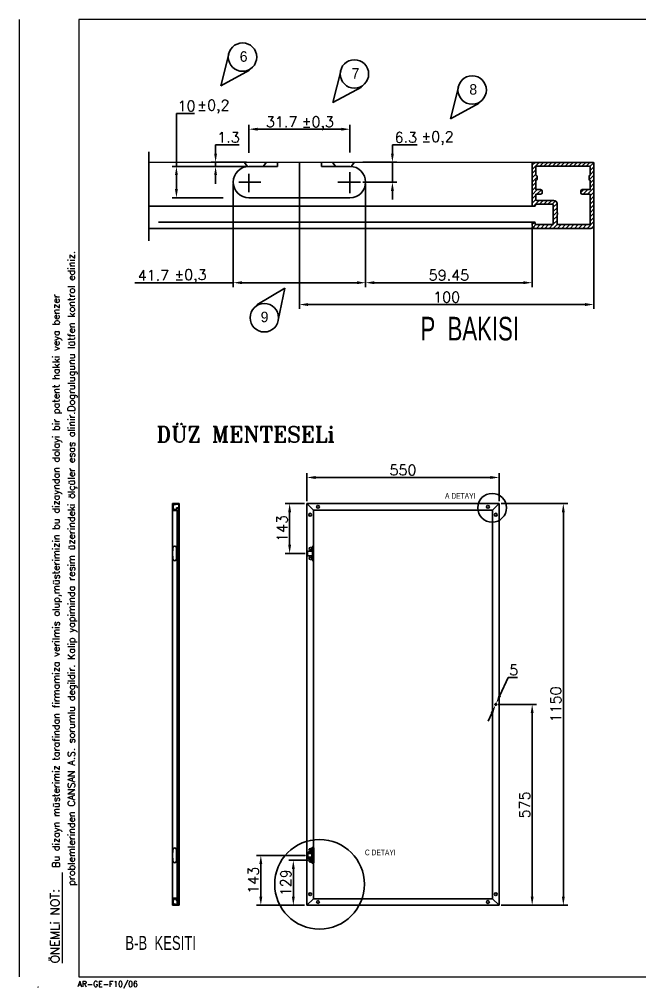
# Model space of a CAD drawing. Header units: millimetres. Extents: x 2493 to 2913, y 1395 to 1672.
# Drawn here: x 2493.2 to 2670.5, y 1394.7 to 1672.1 of the extents above; entities that cross this region are included whole.
import ezdxf

# ---------------------------------------------------------------- set-up
doc = ezdxf.new("R2010")
doc.units = ezdxf.units.MM
doc.header["$LTSCALE"] = 5
doc.linetypes.add('HIDDEN', pattern=[9.525, 6.35, -3.175])
for name, color, linetype, lineweight in [('cizgi', 7, 'Continuous', 20), ('taram', 5, 'Continuous', 18), ('VOLLEBREIT', 7, 'Continuous', 40)]:
    doc.layers.add(name, color=color, linetype=linetype, lineweight=lineweight)
doc.styles.add('ROMANT', font='romant.shx', dxfattribs={"height": 3})
doc.dimstyles.new('ISO-25', dxfattribs={"dimtxt": 10, "dimasz": 2.5, "dimexe": 1.25, "dimexo": 0.625, "dimtad": 1, "dimtoh": 1, "dimtxsty": 'ROMANT', "dimcen": 2.5, "dimclrd": 242, "dimclre": 242, "dimclrt": 242, "dimadec": 1, "dimazin": 2, "dimtfac": 1, "dimtmove": 0, "dimatfit": 3, "dimfxl": 0, "dimarcsym": 0})

# ---------------------------------------------------------------- blocks, each defined once
blk = doc.blocks.new('*D152')
at = {"color": 242, "lineweight": -2, "ltscale": 5}
for p, q in [((2575.34, 1534.19), (2575.34, 1542.26)), ((2577.84, 1541.01), (2627.84, 1541.01)), ((2630.34, 1534.19), (2630.34, 1542.26))]:
    blk.add_line(p, q, dxfattribs=at)
at = {"color": 242, "ltscale": 5}
for points in [[(2577.84, 1541.43), (2577.84, 1540.59), (2575.34, 1541.01)], [(2627.84, 1541.43), (2627.84, 1540.59), (2630.34, 1541.01)]]:
    blk.add_solid(points, dxfattribs=at)
at = {"layer": 'Defpoints', "color": 0, "ltscale": 5}
for p in [(2630.34, 1541.01), (2575.34, 1533.56), (2630.34, 1533.56)]:
    blk.add_point(p, dxfattribs=at)
at = {"color": 242, "ltscale": 5, "insert": (2602.84, 1543.13), "char_height": 3, "attachment_point": 5, "style": 'ROMANT'}
blk.add_mtext('{\\fRomanT|b0|i0|c162|p2;550}', dxfattribs=at)
blk = doc.blocks.new('BOHRSYMBOL_ALUSCHARNIER')
at = {"layer": 'VOLLEBREIT'}
for p, q in [((-7, -0.5), (-7, -15)), ((7, -0.5), (-7, -0.5)), ((7, -15), (7, -0.5))]:
    blk.add_line(p, q, dxfattribs=at)
blk.add_lwpolyline([(-21.05, -17), (21.05, -17), (21.05, -15), (-21.05, -15)], close=True, dxfattribs=at)
at = {"layer": 'VOLLEBREIT', "ltscale": 0.5}
for centre in [(-14, -9.6), (14, -9.6)]:
    blk.add_circle(centre, 3.5, dxfattribs=at)
at = {"layer": 'VOLLEBREIT', "color": 1, "ltscale": 0.5}
blk.add_point((0, 0), dxfattribs=at)
blk = doc.blocks.new('*D153')
at = {"color": 242, "lineweight": -2, "ltscale": 5}
for p, q in [((2630.97, 1533.56), (2649.95, 1533.56)), ((2648.7, 1421.06), (2648.7, 1531.06)), ((2630.97, 1418.56), (2649.95, 1418.56))]:
    blk.add_line(p, q, dxfattribs=at)
at = {"color": 242, "ltscale": 5}
for points in [[(2648.28, 1531.06), (2649.11, 1531.06), (2648.7, 1533.56)], [(2648.28, 1421.06), (2649.11, 1421.06), (2648.7, 1418.56)]]:
    blk.add_solid(points, dxfattribs=at)
at = {"layer": 'Defpoints', "color": 0, "ltscale": 5}
for p in [(2630.34, 1533.56), (2648.7, 1533.56), (2630.34, 1418.56)]:
    blk.add_point(p, dxfattribs=at)
at = {"color": 242, "ltscale": 5, "insert": (2646.57, 1476.06), "char_height": 3, "attachment_point": 5, "rotation": 90, "style": 'ROMANT'}
blk.add_mtext('{\\fRomanT|b0|i0|c162|p2;1150}', dxfattribs=at)
blk = doc.blocks.new('*D172')
at = {"color": 242, "linetype": 'HIDDEN', "lineweight": -2, "ltscale": 5}
for p, q in [((2632.89, 1483.8), (2630.52, 1478.57)), ((2635.55, 1483.8), (2632.89, 1483.8)), ((2629.29, 1475.84), (2629.5, 1476.29)), ((2628.26, 1473.56), (2627.23, 1471.28))]:
    blk.add_line(p, q, dxfattribs=at)
at = {"color": 242, "linetype": 'HIDDEN', "ltscale": 5}
for points in [[(2630.14, 1478.74), (2630.9, 1478.4), (2629.5, 1476.29)], [(2627.88, 1473.73), (2628.64, 1473.39), (2629.29, 1475.84)]]:
    blk.add_solid(points, dxfattribs=at)
at = {"layer": 'Defpoints', "color": 0, "linetype": 'HIDDEN', "ltscale": 5}
for p in [(2629.29, 1475.84), (2629.5, 1476.29)]:
    blk.add_point(p, dxfattribs=at)
at = {"color": 242, "linetype": 'HIDDEN', "ltscale": 5, "insert": (2634.53, 1485.93), "char_height": 3, "attachment_point": 5, "style": 'ROMANT'}
blk.add_mtext('{\\fRomanT|b0|i0|c162|p2;5}', dxfattribs=at)
blk = doc.blocks.new('*D154')
at = {"color": 242, "lineweight": -2, "ltscale": 5}
for p, q in [((2538.05, 1630.04), (2538.05, 1645.21)), ((2538.05, 1645.21), (2543.25, 1645.21)), ((2551.56, 1630.04), (2536.8, 1630.04)), ((2538.05, 1623.54), (2538.05, 1627.54)), ((2551.45, 1621.04), (2536.8, 1621.04))]:
    blk.add_line(p, q, dxfattribs=at)
at = {"color": 242, "ltscale": 5}
for points in [[(2537.64, 1627.54), (2538.47, 1627.54), (2538.05, 1630.04)], [(2537.64, 1623.54), (2538.47, 1623.54), (2538.05, 1621.04)]]:
    blk.add_solid(points, dxfattribs=at)
at = {"layer": 'Defpoints', "color": 0, "ltscale": 5}
for p in [(2552.19, 1630.04), (2538.05, 1621.04), (2552.08, 1621.04)]:
    blk.add_point(p, dxfattribs=at)
at = {"color": 242, "ltscale": 5, "insert": (2540.96, 1647.34), "char_height": 3, "attachment_point": 5, "style": 'ROMANT'}
blk.add_mtext('10', dxfattribs=at)
blk = doc.blocks.new('*D155')
at = {"color": 242, "lineweight": -2, "ltscale": 5}
for p, q in [((2599.82, 1633.71), (2599.82, 1636.21)), ((2599.82, 1636.21), (2606.88, 1636.21)), ((2591.33, 1631.21), (2601.07, 1631.21)), ((2599.82, 1625.54), (2599.82, 1631.21)), ((2591.33, 1625.54), (2601.07, 1625.54)), ((2599.82, 1623.04), (2599.82, 1620.54))]:
    blk.add_line(p, q, dxfattribs=at)
at = {"color": 242, "ltscale": 5}
for points in [[(2599.41, 1633.71), (2600.24, 1633.71), (2599.82, 1631.21)], [(2599.41, 1623.04), (2600.24, 1623.04), (2599.82, 1625.54)]]:
    blk.add_solid(points, dxfattribs=at)
at = {"layer": 'Defpoints', "color": 0, "ltscale": 5}
for p in [(2590.71, 1631.21), (2599.82, 1631.21), (2590.71, 1625.54)]:
    blk.add_point(p, dxfattribs=at)
at = {"color": 242, "ltscale": 5, "insert": (2603.66, 1638.34), "char_height": 3, "attachment_point": 5, "style": 'ROMANT'}
blk.add_mtext('6.3', dxfattribs=at)
blk = doc.blocks.new('*D156')
at = {"color": 242, "lineweight": -2, "ltscale": 5}
for p, q in [((2549.26, 1633.71), (2549.26, 1636.21)), ((2549.26, 1636.21), (2556.02, 1636.21)), ((2558.14, 1631.21), (2548.01, 1631.21)), ((2549.26, 1630.04), (2549.26, 1631.21)), ((2558.15, 1630.04), (2548.01, 1630.04)), ((2549.26, 1627.54), (2549.26, 1625.04))]:
    blk.add_line(p, q, dxfattribs=at)
at = {"color": 242, "ltscale": 5}
for points in [[(2548.84, 1633.71), (2549.67, 1633.71), (2549.26, 1631.21)], [(2548.84, 1627.54), (2549.67, 1627.54), (2549.26, 1630.04)]]:
    blk.add_solid(points, dxfattribs=at)
at = {"layer": 'Defpoints', "color": 0, "ltscale": 5}
for p in [(2549.26, 1631.21), (2558.76, 1631.21), (2558.78, 1630.04)]:
    blk.add_point(p, dxfattribs=at)
at = {"color": 242, "ltscale": 5, "insert": (2552.95, 1638.34), "char_height": 3, "attachment_point": 5, "style": 'ROMANT'}
blk.add_mtext('1.3', dxfattribs=at)
blk = doc.blocks.new('*D157')
at = {"color": 242, "lineweight": -2, "ltscale": 5}
for p, q in [((2558.78, 1633.89), (2558.78, 1641.94)), ((2561.28, 1640.69), (2585.17, 1640.69)), ((2587.67, 1634), (2587.67, 1641.94))]:
    blk.add_line(p, q, dxfattribs=at)
at = {"color": 242, "ltscale": 5}
for points in [[(2561.28, 1641.11), (2561.28, 1640.27), (2558.78, 1640.69)], [(2585.17, 1641.11), (2585.17, 1640.27), (2587.67, 1640.69)]]:
    blk.add_solid(points, dxfattribs=at)
at = {"layer": 'Defpoints', "color": 0, "ltscale": 5}
for p in [(2587.67, 1640.69), (2558.78, 1633.27), (2587.67, 1633.38)]:
    blk.add_point(p, dxfattribs=at)
at = {"color": 242, "ltscale": 5, "insert": (2568.16, 1642.81), "char_height": 3, "attachment_point": 5, "style": 'ROMANT'}
blk.add_mtext('31.7', dxfattribs=at)
blk = doc.blocks.new('*D158')
at = {"color": 242, "lineweight": -2, "ltscale": 5}
for p, q in [((2554.28, 1624.92), (2554.28, 1595.51)), ((2592.17, 1624.92), (2592.17, 1595.51)), ((2554.28, 1596.76), (2526.14, 1596.76)), ((2589.67, 1596.76), (2556.78, 1596.76))]:
    blk.add_line(p, q, dxfattribs=at)
at = {"color": 242, "ltscale": 5}
for points in [[(2556.78, 1597.18), (2556.78, 1596.34), (2554.28, 1596.76)], [(2589.67, 1597.18), (2589.67, 1596.34), (2592.17, 1596.76)]]:
    blk.add_solid(points, dxfattribs=at)
at = {"layer": 'Defpoints', "color": 0, "ltscale": 5}
for p in [(2554.28, 1625.54), (2592.17, 1625.54), (2592.17, 1596.76)]:
    blk.add_point(p, dxfattribs=at)
at = {"color": 242, "ltscale": 5, "insert": (2531.48, 1598.88), "char_height": 3, "attachment_point": 5, "style": 'ROMANT'}
blk.add_mtext('41.7', dxfattribs=at)
blk = doc.blocks.new('*D174')
at = {"color": 242, "linetype": 'HIDDEN', "lineweight": -2, "ltscale": 5}
for p, q in [((2573.22, 1615.07), (2573.22, 1589.26)), ((2657.44, 1615.07), (2657.44, 1589.26)), ((2654.94, 1590.51), (2575.72, 1590.51))]:
    blk.add_line(p, q, dxfattribs=at)
at = {"color": 242, "linetype": 'HIDDEN', "ltscale": 5}
for points in [[(2575.72, 1590.92), (2575.72, 1590.09), (2573.22, 1590.51)], [(2654.94, 1590.92), (2654.94, 1590.09), (2657.44, 1590.51)]]:
    blk.add_solid(points, dxfattribs=at)
at = {"layer": 'Defpoints', "color": 0, "linetype": 'HIDDEN', "ltscale": 5}
for p in [(2573.22, 1615.7), (2657.44, 1615.7), (2573.22, 1590.51)]:
    blk.add_point(p, dxfattribs=at)
at = {"color": 242, "linetype": 'HIDDEN', "ltscale": 5, "insert": (2615.33, 1592.63), "char_height": 3, "attachment_point": 5, "style": 'ROMANT'}
blk.add_mtext('{\\fRomanT|b0|i0|c162|p2;100}', dxfattribs=at)
blk = doc.blocks.new('*D175')
at = {"color": 242, "linetype": 'HIDDEN', "lineweight": -2, "ltscale": 5}
for p, q in [((2592.17, 1624.92), (2592.17, 1595.51)), ((2639.79, 1612.76), (2639.79, 1595.51)), ((2594.67, 1596.76), (2637.29, 1596.76))]:
    blk.add_line(p, q, dxfattribs=at)
at = {"color": 242, "linetype": 'HIDDEN', "ltscale": 5}
for points in [[(2594.67, 1597.18), (2594.67, 1596.34), (2592.17, 1596.76)], [(2637.29, 1597.18), (2637.29, 1596.34), (2639.79, 1596.76)]]:
    blk.add_solid(points, dxfattribs=at)
at = {"layer": 'Defpoints', "color": 0, "linetype": 'HIDDEN', "ltscale": 5}
for p in [(2592.17, 1625.54), (2639.79, 1613.38), (2639.79, 1596.76)]:
    blk.add_point(p, dxfattribs=at)
at = {"color": 242, "linetype": 'HIDDEN', "ltscale": 5, "insert": (2615.98, 1598.92), "char_height": 3, "attachment_point": 5, "style": 'ROMANT'}
blk.add_mtext('{\\fRomanT|b0|i0|c162|p2;59.45}', dxfattribs=at)
blk = doc.blocks.new('*D180')
at = {"color": 242, "linetype": 'HIDDEN', "lineweight": -2, "ltscale": 5}
for p, q in [((2574.72, 1533.56), (2569.19, 1533.56)), ((2570.44, 1531.06), (2570.44, 1521.76)), ((2574.87, 1519.26), (2569.19, 1519.26))]:
    blk.add_line(p, q, dxfattribs=at)
at = {"color": 242, "linetype": 'HIDDEN', "ltscale": 5}
for points in [[(2570.02, 1531.06), (2570.85, 1531.06), (2570.44, 1533.56)], [(2570.02, 1521.76), (2570.85, 1521.76), (2570.44, 1519.26)]]:
    blk.add_solid(points, dxfattribs=at)
at = {"layer": 'Defpoints', "color": 0, "linetype": 'HIDDEN', "ltscale": 5}
for p in [(2575.34, 1533.56), (2570.44, 1519.26), (2575.5, 1519.26)]:
    blk.add_point(p, dxfattribs=at)
at = {"color": 242, "linetype": 'HIDDEN', "ltscale": 5, "insert": (2568.28, 1526.41), "char_height": 3, "attachment_point": 5, "rotation": 90, "style": 'ROMANT'}
blk.add_mtext('{\\fRomanT|b0|i0|c162|p2;143}', dxfattribs=at)
blk = doc.blocks.new('*D182')
at = {"color": 242, "linetype": 'HIDDEN', "lineweight": -2, "ltscale": 5}
for p, q in [((2574.87, 1432.86), (2560.94, 1432.86)), ((2562.19, 1430.36), (2562.19, 1421.06)), ((2574.72, 1418.56), (2560.94, 1418.56))]:
    blk.add_line(p, q, dxfattribs=at)
at = {"color": 242, "linetype": 'HIDDEN', "ltscale": 5}
for points in [[(2561.77, 1430.36), (2562.61, 1430.36), (2562.19, 1432.86)], [(2561.77, 1421.06), (2562.61, 1421.06), (2562.19, 1418.56)]]:
    blk.add_solid(points, dxfattribs=at)
at = {"layer": 'Defpoints', "color": 0, "linetype": 'HIDDEN', "ltscale": 5}
for p in [(2575.5, 1432.86), (2562.19, 1418.56), (2575.34, 1418.56)]:
    blk.add_point(p, dxfattribs=at)
at = {"color": 242, "linetype": 'HIDDEN', "ltscale": 5, "insert": (2560.03, 1425.71), "char_height": 3, "attachment_point": 5, "rotation": 90, "style": 'ROMANT'}
blk.add_mtext('{\\fRomanT|b0|i0|c162|p2;143}', dxfattribs=at)
blk = doc.blocks.new('*D183')
at = {"color": 242, "linetype": 'HIDDEN', "lineweight": -2, "ltscale": 5}
for p, q in [((2575.78, 1431.46), (2570.24, 1431.46)), ((2571.49, 1421.06), (2571.49, 1428.96)), ((2574.72, 1418.56), (2570.24, 1418.56))]:
    blk.add_line(p, q, dxfattribs=at)
at = {"color": 242, "linetype": 'HIDDEN', "ltscale": 5}
for points in [[(2571.07, 1428.96), (2571.9, 1428.96), (2571.49, 1431.46)], [(2571.07, 1421.06), (2571.9, 1421.06), (2571.49, 1418.56)]]:
    blk.add_solid(points, dxfattribs=at)
at = {"layer": 'Defpoints', "color": 0, "linetype": 'HIDDEN', "ltscale": 5}
for p in [(2571.49, 1431.46), (2576.41, 1431.46), (2575.34, 1418.56)]:
    blk.add_point(p, dxfattribs=at)
at = {"color": 242, "linetype": 'HIDDEN', "ltscale": 5, "insert": (2569.36, 1425.01), "char_height": 3, "attachment_point": 5, "rotation": 90, "style": 'ROMANT'}
blk.add_mtext('{\\fRomanT|b0|i0|c162|p2;129}', dxfattribs=at)
blk = doc.blocks.new('*D184')
at = {"color": 242, "linetype": 'HIDDEN', "lineweight": -2, "ltscale": 5}
for p, q in [((2630.02, 1476.06), (2641.04, 1476.06)), ((2639.79, 1473.56), (2639.79, 1421.06)), ((2630.97, 1418.56), (2641.04, 1418.56))]:
    blk.add_line(p, q, dxfattribs=at)
at = {"color": 242, "linetype": 'HIDDEN', "ltscale": 5}
for points in [[(2639.37, 1473.56), (2640.21, 1473.56), (2639.79, 1476.06)], [(2639.37, 1421.06), (2640.21, 1421.06), (2639.79, 1418.56)]]:
    blk.add_solid(points, dxfattribs=at)
at = {"layer": 'Defpoints', "color": 0, "linetype": 'HIDDEN', "ltscale": 5}
for p in [(2629.39, 1476.06), (2630.34, 1418.56), (2639.79, 1418.56)]:
    blk.add_point(p, dxfattribs=at)
at = {"color": 242, "linetype": 'HIDDEN', "ltscale": 5, "insert": (2637.66, 1447.31), "char_height": 3, "attachment_point": 5, "rotation": 90, "style": 'ROMANT'}
blk.add_mtext('{\\fRomanT|b0|i0|c162|p2;575}', dxfattribs=at)

msp = doc.modelspace()

# ---------------------------------------------------------------- hatches: boundary and pattern name
at = {"layer": 'taram', "ltscale": 0.009}
h = msp.add_hatch(dxfattribs=at)
h.set_pattern_fill('ANSI31', color=256, scale=0.268719, angle=180, style=0)
h.set_pattern_definition([(225, (3862.9336, 1617.99005), (0.60329136, -0.60329136), [])])
h.paths.add_polyline_path([(2640.0617, 1631.2052, 0.41421356), (2639.793, 1630.9365), (2639.793, 1618.9337, 0.69108049), (2640.2632, 1618.756, 0.69108049), (2640.7335, 1618.9337, -0.41421356), (2641.0022, 1619.2025), (2645.8392, 1619.2025), (2645.8392, 1613.3802), (2640.6887, 1613.3802), (2640.6887, 1613.7833, 0.64823152), (2640.2409, 1613.9836, 0.64823152), (2639.793, 1613.7833), (2639.793, 1613.2011, 0.41421356), (2640.6887, 1612.3053), (2656.5431, 1612.3053, 0.41421356), (2657.4389, 1613.2011), (2657.4389, 1630.9365, 0.41421356), (2657.1702, 1631.2052)])
h.paths.add_polyline_path([(2656.364, 1630.1304), (2656.364, 1627.4245, 0.54057494), (2656.0505, 1627.2192), (2656.0505, 1626.3235, 0.54057494), (2656.364, 1626.1183), (2656.364, 1623.4124), (2654.1247, 1623.4124, 0.57735027), (2653.7368, 1622.7406, 0.57735027), (2654.1247, 1622.0688), (2656.364, 1622.0688), (2656.364, 1613.3802), (2646.914, 1613.3802), (2646.914, 1616.4705), (2647.0932, 1616.6496), (2646.914, 1616.8288), (2646.914, 1619.3816, 0.41421356), (2646.0183, 1620.2773), (2640.8679, 1620.2773), (2640.8679, 1622.0688), (2642.2115, 1622.0688, 0.57735027), (2642.5993, 1622.7406, 0.57735027), (2642.2115, 1623.4124), (2640.8679, 1623.4124), (2640.8679, 1626.1183, 0.54057494), (2641.1814, 1626.3235), (2641.1814, 1627.2192, 0.54057494), (2640.8679, 1627.4245), (2640.8679, 1630.1304)], flags=16)

# ---------------------------------------------------------------- linework, layer by layer
at = {"color": 0, "linetype": 'Continuous'}
for p, q in [((2553.0783, 1662.1559), (2550.7459, 1653.1252)), ((2558.9508, 1657.5606), (2550.7459, 1653.1252)), ((2585.0736, 1657.341), (2582.7411, 1648.3103)), ((2590.9461, 1652.7457), (2582.7411, 1648.3103)), ((2618.7333, 1652.737), (2616.4009, 1643.7063)), ((2624.6058, 1648.1417), (2616.4009, 1643.7063)), ((2561.0421, 1590.4027), (2569.0453, 1595.1926)), ((2567.1099, 1586.0686), (2569.0453, 1595.1926))]:
    msp.add_line(p, q, dxfattribs=at)
for p, q in [((2530.1322, 1634.172), (2530.1322, 1608.7506)), ((2640.0617, 1631.2052), (2530.0284, 1631.2123)), ((2557.4707, 1631.2123), (2558.3707, 1630.0423)), ((2563.7707, 1631.2123), (2562.8707, 1630.0423)), ((2566.9207, 1631.2123), (2566.9207, 1630.0423)), ((2573.2207, 1605.5847), (2573.2207, 1631.2123)), ((2579.5207, 1631.2123), (2579.5207, 1630.0423)), ((2582.6707, 1631.2123), (2583.5707, 1630.0423)), ((2588.9707, 1631.2123), (2588.0707, 1630.0423)), ((2566.9207, 1630.0423), (2558.7757, 1630.0423)), ((2587.6657, 1630.0423), (2579.5207, 1630.0423)), ((2587.6657, 1628.4097), (2587.6657, 1622.3613)), ((2558.7757, 1627.8912), (2558.7757, 1622.7069)), ((2562.2299, 1625.5423), (2555.8884, 1625.5423)), ((2558.7757, 1625.5423), (2558.7757, 1625.5423)), ((2590.7089, 1625.5423), (2584.2521, 1625.5423)), ((2587.6657, 1625.5423), (2587.6657, 1625.5423)), ((2587.6657, 1621.0423), (2558.7757, 1621.0423)), ((2640.2632, 1618.665), (2530.0284, 1618.6722)), ((2640.6871, 1612.3053), (2530.1322, 1612.3123)), ((2536.9536, 1533.564), (2538.8536, 1533.564)), ((2536.9536, 1531.519), (2536.9536, 1533.564)), ((2536.9536, 1418.6061), (2536.9536, 1531.5611)), ((2536.9536, 1531.519), (2538.2836, 1531.519)), ((2537.1486, 1532.999), (2537.1486, 1532.229)), ((2537.1486, 1532.999), (2537.2536, 1532.999)), ((2537.1486, 1532.229), (2537.2536, 1532.229)), ((2537.2536, 1533.419), (2537.2536, 1532.999)), ((2537.2536, 1533.419), (2537.5886, 1533.419)), ((2537.2536, 1532.229), (2537.2536, 1531.664)), ((2537.2536, 1531.664), (2537.5886, 1531.664)), ((2537.5886, 1533.419), (2537.5886, 1533.284)), ((2537.5886, 1531.799), (2537.5886, 1531.664)), ((2537.6386, 1533.234), (2537.6936, 1533.234)), ((2537.6386, 1531.849), (2537.6936, 1531.849)), ((2537.7436, 1533.419), (2537.7436, 1533.284)), ((2537.7436, 1533.419), (2538.7086, 1533.419)), ((2537.7436, 1531.799), (2537.7436, 1531.664)), ((2537.7436, 1531.664), (2538.0386, 1531.664)), ((2538.0386, 1532.364), (2538.7086, 1532.364)), ((2538.0386, 1532.364), (2538.0386, 1531.664)), ((2538.1836, 1532.219), (2538.7286, 1532.219)), ((2538.1836, 1532.219), (2538.1836, 1531.664)), ((2538.1836, 1531.664), (2538.2836, 1531.664)), ((2538.2836, 1531.664), (2538.2836, 1531.519)), ((2538.2836, 1418.6061), (2538.2836, 1531.5611)), ((2538.7086, 1533.419), (2538.7086, 1532.364)), ((2538.7286, 1532.219), (2538.7286, 1531.519)), ((2538.7286, 1418.6061), (2538.7286, 1531.5611)), ((2538.7286, 1531.519), (2538.8536, 1531.519)), ((2538.8536, 1531.519), (2538.8536, 1533.564)), ((2538.8536, 1418.6061), (2538.8536, 1531.5611)), ((2575.3422, 1533.564), (2630.3422, 1533.564)), ((2577.2422, 1531.664), (2575.3422, 1533.564)), ((2577.2422, 1531.664), (2575.3422, 1533.564)), ((2575.3422, 1418.564), (2575.3422, 1533.564)), ((2577.2422, 1531.664), (2628.4422, 1531.664)), ((2577.2422, 1420.464), (2577.2422, 1531.664)), ((2628.4422, 1531.664), (2630.3422, 1533.564)), ((2628.4422, 1531.664), (2630.3422, 1533.564)), ((2628.4422, 1531.664), (2628.4422, 1420.464)), ((2630.3422, 1533.564), (2630.3422, 1418.564)), ((2537.0536, 1520.064), (2537.0536, 1520.855)), ((2538.0836, 1517.673), (2538.0836, 1520.855)), ((2577.1466, 1521.369), (2576.9466, 1521.369)), ((2576.9466, 1521.369), (2576.9466, 1517.159)), ((2577.1466, 1517.159), (2577.1466, 1521.369)), ((2537.0536, 1520.064), (2536.9536, 1520.064)), ((2537.0536, 1518.464), (2536.9536, 1518.464)), ((2537.0536, 1517.673), (2537.0536, 1518.464)), ((2576.9466, 1519.964), (2575.4966, 1519.964)), ((2575.4966, 1519.964), (2575.4966, 1518.564)), ((2575.4966, 1518.564), (2576.9466, 1518.564)), ((2576.9466, 1517.159), (2577.1466, 1517.159)), ((2537.0536, 1434.455), (2537.0536, 1433.664)), ((2538.0836, 1434.455), (2538.0836, 1431.273)), ((2537.0536, 1433.664), (2536.9536, 1433.664)), ((2537.0536, 1432.064), (2536.9536, 1432.064)), ((2537.0536, 1432.064), (2537.0536, 1431.273)), ((2536.9536, 1420.6511), (2538.2836, 1420.6511)), ((2536.9536, 1418.6061), (2536.9536, 1420.6511)), ((2537.2536, 1420.5061), (2537.5886, 1420.5061)), ((2537.2536, 1419.9411), (2537.2536, 1420.5061)), ((2537.5886, 1420.3711), (2537.5886, 1420.5061)), ((2537.6386, 1420.3211), (2537.6936, 1420.3211)), ((2537.7436, 1420.3711), (2537.7436, 1420.5061)), ((2537.7436, 1420.5061), (2538.0386, 1420.5061)), ((2538.0386, 1419.8061), (2538.0386, 1420.5061)), ((2538.1836, 1420.5061), (2538.2836, 1420.5061)), ((2538.1836, 1419.9511), (2538.1836, 1420.5061)), ((2538.2836, 1420.5061), (2538.2836, 1420.6511)), ((2538.7286, 1420.6511), (2538.8536, 1420.6511)), ((2538.7286, 1419.9511), (2538.7286, 1420.6511)), ((2538.8536, 1418.6061), (2538.8536, 1420.6511)), ((2577.2422, 1420.464), (2575.3422, 1418.564)), ((2577.2422, 1420.464), (2575.3422, 1418.564)), ((2628.4422, 1420.464), (2577.2422, 1420.464)), ((2628.4422, 1420.464), (2630.3422, 1418.564)), ((2628.4422, 1420.464), (2630.3422, 1418.564)), ((2536.9536, 1418.6061), (2538.8536, 1418.6061)), ((2537.1486, 1419.9411), (2537.2536, 1419.9411)), ((2537.1486, 1419.1711), (2537.1486, 1419.9411)), ((2537.1486, 1419.1711), (2537.2536, 1419.1711)), ((2537.2536, 1418.7511), (2537.2536, 1419.1711)), ((2537.2536, 1418.7511), (2537.5886, 1418.7511)), ((2537.5886, 1418.7511), (2537.5886, 1418.8861)), ((2537.6386, 1418.9361), (2537.6936, 1418.9361)), ((2537.7436, 1418.7511), (2537.7436, 1418.8861)), ((2537.7436, 1418.7511), (2538.7086, 1418.7511)), ((2538.0386, 1419.8061), (2538.7086, 1419.8061)), ((2538.1836, 1419.9511), (2538.7286, 1419.9511)), ((2538.7086, 1418.7511), (2538.7086, 1419.8061)), ((2630.3422, 1418.564), (2575.3422, 1418.564))]:
    msp.add_line(p, q)
at = {"linetype": 'HIDDEN', "ltscale": 5}
msp.add_line((2640.0617, 1614.052), (2532.9628, 1614.052), dxfattribs=at)
for points in [[(2645.8392, 1618.9337), (2645.8392, 1613.6489, -0.41421356), (2645.5704, 1613.3802), (2640.9574, 1613.3802, -0.41421356), (2640.6887, 1613.6489), (2640.6887, 1613.7833, 0.41421356), (2640.42, 1614.052), (2640.0617, 1614.052, 0.41421356), (2639.793, 1613.7833), (2639.793, 1613.3802), (2639.793, 1613.2011, 0.41421356), (2640.6887, 1612.3053), (2656.5431, 1612.3053, 0.41421356), (2657.4389, 1613.2011), (2657.4389, 1630.9365, 0.41421356), (2657.1702, 1631.2052), (2640.0617, 1631.2052, 0.41421356), (2639.793, 1630.9365), (2639.793, 1618.9337, 0.41421356), (2640.0617, 1618.665), (2640.4648, 1618.665, 0.41421356), (2640.7335, 1618.9337, -0.41421356), (2641.0022, 1619.2025), (2645.5704, 1619.2025, -0.41421356)], [(2640.8679, 1626.0996), (2640.8679, 1623.4124), (2642.2115, 1623.4124, -0.41421356), (2642.6593, 1622.9645), (2642.6593, 1622.5167, -0.41421356), (2642.2115, 1622.0688), (2640.8679, 1622.0688), (2640.8679, 1620.546, 0.41421356), (2641.1366, 1620.2773), (2646.0183, 1620.2773, -0.41421356), (2646.914, 1619.3816), (2646.914, 1616.8288), (2647.0932, 1616.6496), (2646.9588, 1616.5153), (2647.0932, 1616.3809), (2646.914, 1616.2018), (2646.914, 1613.6489, 0.41421356), (2647.1828, 1613.3802), (2656.0953, 1613.3802, 0.41421356), (2656.364, 1613.6489), (2656.364, 1622.0688), (2654.1247, 1622.0688, -0.41421356), (2653.6768, 1622.5167), (2653.6768, 1622.9645, -0.41421356), (2654.1247, 1623.4124), (2656.364, 1623.4124), (2656.364, 1626.0996), (2656.2744, 1626.0996, -0.41421356), (2656.0505, 1626.3235), (2656.0505, 1627.2192, -0.41421356), (2656.2744, 1627.4432), (2656.364, 1627.4432), (2656.364, 1629.8616, 0.41421356), (2656.0953, 1630.1304), (2641.1366, 1630.1304, 0.41421356), (2640.8679, 1629.8616), (2640.8679, 1627.4432), (2640.9574, 1627.4432, -0.41421356), (2641.1814, 1627.2192), (2641.1814, 1626.3235, -0.41421356), (2640.9574, 1626.0996)]]:
    msp.add_lwpolyline(points, format="xyb", close=True)
at = {"color": 0, "linetype": 'Continuous'}
for centre in [(2556.9696, 1661.3275), (2588.9649, 1656.5126), (2622.6246, 1651.9086), (2563.1862, 1586.726)]:
    msp.add_circle(centre, 4.0675, dxfattribs=at)
for centre, radius in [((2628.3338, 1532.343), 4.1114), ((2578.5422, 1532.614), 0.4), ((2627.1422, 1532.614), 0.4), ((2576.2922, 1530.364), 0.4), ((2629.3922, 1530.364), 0.4), ((2576.4066, 1520.664), 0.35), ((2576.4066, 1517.864), 0.35), ((2578.9766, 1424.5835), 12.8221), ((2576.2922, 1421.764), 0.4), ((2629.3922, 1421.764), 0.4), ((2578.5422, 1419.514), 0.4), ((2627.1422, 1419.514), 0.4)]:
    msp.add_circle(centre, radius)
at = {"linetype": 'HIDDEN', "ltscale": 5}
msp.add_circle((2629.3922, 1476.064), 0.25, dxfattribs=at)
for centre, radius, start, end in [((2558.7757, 1625.5423), 4.5, 90, 180), ((2587.6657, 1625.5423), 4.5, 0, 90), ((2558.7757, 1625.5423), 4.5, 180, 270), ((2587.6657, 1625.5423), 4.5, 270, 0), ((2537.6386, 1533.284), 0.05, 180, 270), ((2537.6386, 1531.799), 0.05, 90, 180), ((2537.6936, 1533.284), 0.05, 270, 0), ((2537.6936, 1531.799), 0.05, 0, 90), ((2537.5686, 1520.855), 0.515, 0, 180), ((2537.5686, 1517.673), 0.515, 180, 0), ((2537.5686, 1434.455), 0.515, 0, 180), ((2537.5686, 1431.273), 0.515, 180, 0), ((2537.6386, 1420.3711), 0.05, 180, 270), ((2537.6936, 1420.3711), 0.05, 270, 0), ((2537.6386, 1418.8861), 0.05, 90, 180), ((2537.6936, 1418.8861), 0.05, 0, 90)]:
    msp.add_arc(centre, radius, start, end)
at = {"layer": 'cizgi'}
for p, q in [((2493.1556, 1398.1232), (2493.1556, 1672.1232)), ((2510.1556, 1672.1232), (2510.1556, 1398.1232)), ((2898.1556, 1672.1232), (2510.1556, 1672.1232)), ((2505.4496, 1401.9701), (2505.4496, 1427.9163)), ((2510.1556, 1398.1232), (2898.1556, 1398.1232))]:
    msp.add_line(p, q, dxfattribs=at)
at = {"layer": 'cizgi', "ltscale": 0.05}
for p, q in [((2498.6358, 1395.1115), (2498.4913, 1395.1115)), ((2498.563, 1395.0365), (2498.563, 1395.1863))]:
    msp.add_line(p, q, dxfattribs=at)

# ---------------------------------------------------------------- block references
at = {"xscale": -0.1000000000001364, "yscale": 0.1000000000001364, "zscale": 0.1, "rotation": 90}
msp.add_blockref('BOHRSYMBOL_ALUSCHARNIER', (2575.4466, 1432.864), dxfattribs=at)

# ---------------------------------------------------------------- texts
at = {"color": 0, "linetype": 'Continuous'}
for s, p in [('6', (2556.1634, 1659.9964)), ('7', (2588.1586, 1655.1815)), ('8', (2621.8184, 1650.5775)), ('9', (2562.1501, 1585.4493))]:
    msp.add_text(s, height=3, dxfattribs=at).set_placement(p)
at = {"width": 0.7}
for s, height, p in [('P  BAKISI ', 6.76, (2607.8735, 1580.2338)), ('A DETAYI', 1.632, (2614.8696, 1534.901)), ('C DETAYI', 1.632, (2591.9558, 1432.8864)), ('B-B  KESITI', 4, (2523.4587, 1405.793))]:
    msp.add_text(s, height=height, dxfattribs=at).set_placement(p)
at = {"color": 7, "style": 'ROMANT'}
msp.add_text('DÜZ MENTESELi', height=4.5, dxfattribs=at).set_placement((2532.3384, 1551.084))
at = {"color": 242, "ltscale": 5, "char_height": 3, "attachment_point": 5, "style": 'ROMANT'}
for s, insert in [('±0,{\\fRomanT|b0|i0|c162|p2;2}', (2548.6228, 1647.1066)), ('±0{\\fRomanT|b0|i0|c162|p2;,3}', (2578.4824, 1642.3581)), ('±0,{\\fRomanT|b0|i0|c162|p2;2}', (2612.7192, 1638.1079)), ('±0,{\\fRomanT|b0|i0|c162|p2;3}', (2542.0694, 1598.6001))]:
    msp.add_mtext(s, dxfattribs=dict(at, insert=insert))
at = {"layer": 'cizgi', "style": 'ROMANT'}
for s, height, p in [('problemlerinden CANSAN A.S. sorumlu degildir. Kalip yapiminda resim üzerindeki ölçüler esas alinir.Dogrulugunu lütfen kontrol ediniz.', 2, (2509.0345, 1424.2016)), (' Bu dizayn müsterimiz tarafindan firmamiza verilmis olup,müsterimizin bu dizayndan dolayi bir patent hakki veya benzer', 2, (2504.5915, 1427.9436)), ('ÖNEMLi NOT:', 2.5, (2504.5915, 1401.9937))]:
    msp.add_text(s, height=height, rotation=90, dxfattribs=at).set_placement(p)
msp.add_text('AR-GE-F10/06', height=1.6, dxfattribs=at).set_placement((2509.7946, 1395.254))

# ---------------------------------------------------------------- dimensions: what is measured, and where the dimension line sits
dim = msp.add_linear_dim(base=(2538.0522, 1621.0423), p1=(2552.1885, 1630.0423), p2=(2552.079, 1621.0423), angle=270, text='10', dimstyle='ISO-25')
dim.commit()
dim.dimension.update_dxf_attribs({"geometry": '*D154', "text_midpoint": (2540.9629, 1645.2116), "dimtype": 160})
dim = msp.add_linear_dim(base=(2587.6657, 1640.689), p1=(2558.7757, 1633.2694), p2=(2587.6657, 1633.3787), text='31.7', dimstyle='ISO-25', override={"dimgap": 0.625, "dimtol": 1, "dimlim": 0, "dimtp": 0.3, "dimtm": 0})
dim.commit()
dim.dimension.update_dxf_attribs({"geometry": '*D157', "text_midpoint": (2568.1609, 1640.689), "dimtype": 160})
for base, p1, p2, angle, text, picture, middle in [((2549.2561, 1631.2123), (2558.7757, 1630.0423), (2558.7635, 1631.2123), 90, '1.3', '*D156', (2552.9525, 1638.3373)), ((2599.8248, 1631.2123), (2590.7089, 1625.5423), (2590.7089, 1631.2123), 90, '6.3', '*D155', (2603.6641, 1638.3373)), ((2648.6965, 1533.564), (2630.3422, 1418.564), (2630.3422, 1533.564), 270, '{\\fRomanT|b0|i0|c162|p2;1150}', '*D153', (2646.5715, 1476.064))]:
    dim = msp.add_linear_dim(base=base, p1=p1, p2=p2, angle=angle, text=text, dimstyle='ISO-25')
    dim.commit()
    dim.dimension.update_dxf_attribs({"geometry": picture, "text_midpoint": middle})
dim = msp.add_linear_dim(base=(2592.1657, 1596.7598), p1=(2554.2757, 1625.5423), p2=(2592.1657, 1625.5423), text='41.7', dimstyle='ISO-25')
dim.commit()
dim.dimension.update_dxf_attribs({"geometry": '*D158', "text_midpoint": (2531.4799, 1596.7598), "dimtype": 160})
at = {"linetype": 'HIDDEN', "ltscale": 5}
for base, p1, p2, text, picture, middle in [((2639.793, 1596.7598), (2592.1657, 1625.5423), (2639.793, 1613.3802), '{\\fRomanT|b0|i0|c162|p2;59.45}', '*D175', (2615.9794, 1598.917)), ((2573.2207, 1590.5062), (2657.4389, 1615.6991), (2573.2207, 1615.6991), '{\\fRomanT|b0|i0|c162|p2;100}', '*D174', (2615.3298, 1592.6312))]:
    dim = msp.add_linear_dim(base=base, p1=p1, p2=p2, text=text, dimstyle='ISO-25', dxfattribs=at)
    dim.commit()
    dim.dimension.update_dxf_attribs({"geometry": picture, "text_midpoint": middle})
dim = msp.add_linear_dim(base=(2630.3422, 1541.0084), p1=(2575.3422, 1533.564), p2=(2630.3422, 1533.564), text='{\\fRomanT|b0|i0|c162|p2;550}', dimstyle='ISO-25')
dim.commit()
dim.dimension.update_dxf_attribs({"geometry": '*D152', "text_midpoint": (2602.8422, 1543.1334)})
for base, p1, p2, text, picture, middle in [((2570.4383, 1519.264), (2575.3422, 1533.564), (2575.4966, 1519.264), '{\\fRomanT|b0|i0|c162|p2;143}', '*D180', (2568.2811, 1526.414)), ((2639.7889, 1418.564), (2629.3922, 1476.064), (2630.3422, 1418.564), '{\\fRomanT|b0|i0|c162|p2;575}', '*D184', (2637.6639, 1447.314)), ((2562.1902, 1418.564), (2575.4966, 1432.864), (2575.3422, 1418.564), '{\\fRomanT|b0|i0|c162|p2;143}', '*D182', (2560.0331, 1425.714)), ((2571.4876, 1431.464), (2575.3422, 1418.564), (2576.4066, 1431.464), '{\\fRomanT|b0|i0|c162|p2;129}', '*D183', (2569.3626, 1425.014))]:
    dim = msp.add_linear_dim(base=base, p1=p1, p2=p2, angle=90, text=text, dimstyle='ISO-25', dxfattribs=at)
    dim.commit()
    dim.dimension.update_dxf_attribs({"geometry": picture, "text_midpoint": middle})
dim = msp.add_diameter_dim_2p(p1=(2629.2894, 1475.8361), p2=(2629.4951, 1476.2918), text='{\\fRomanT|b0|i0|c162|p2;5}', dimstyle='ISO-25', dxfattribs=at)
dim.commit()
dim.dimension.update_dxf_attribs({"geometry": '*D172', "text_midpoint": (2634.5314, 1483.8024), "dimtype": 163})

doc.saveas('drawing.dxf')
